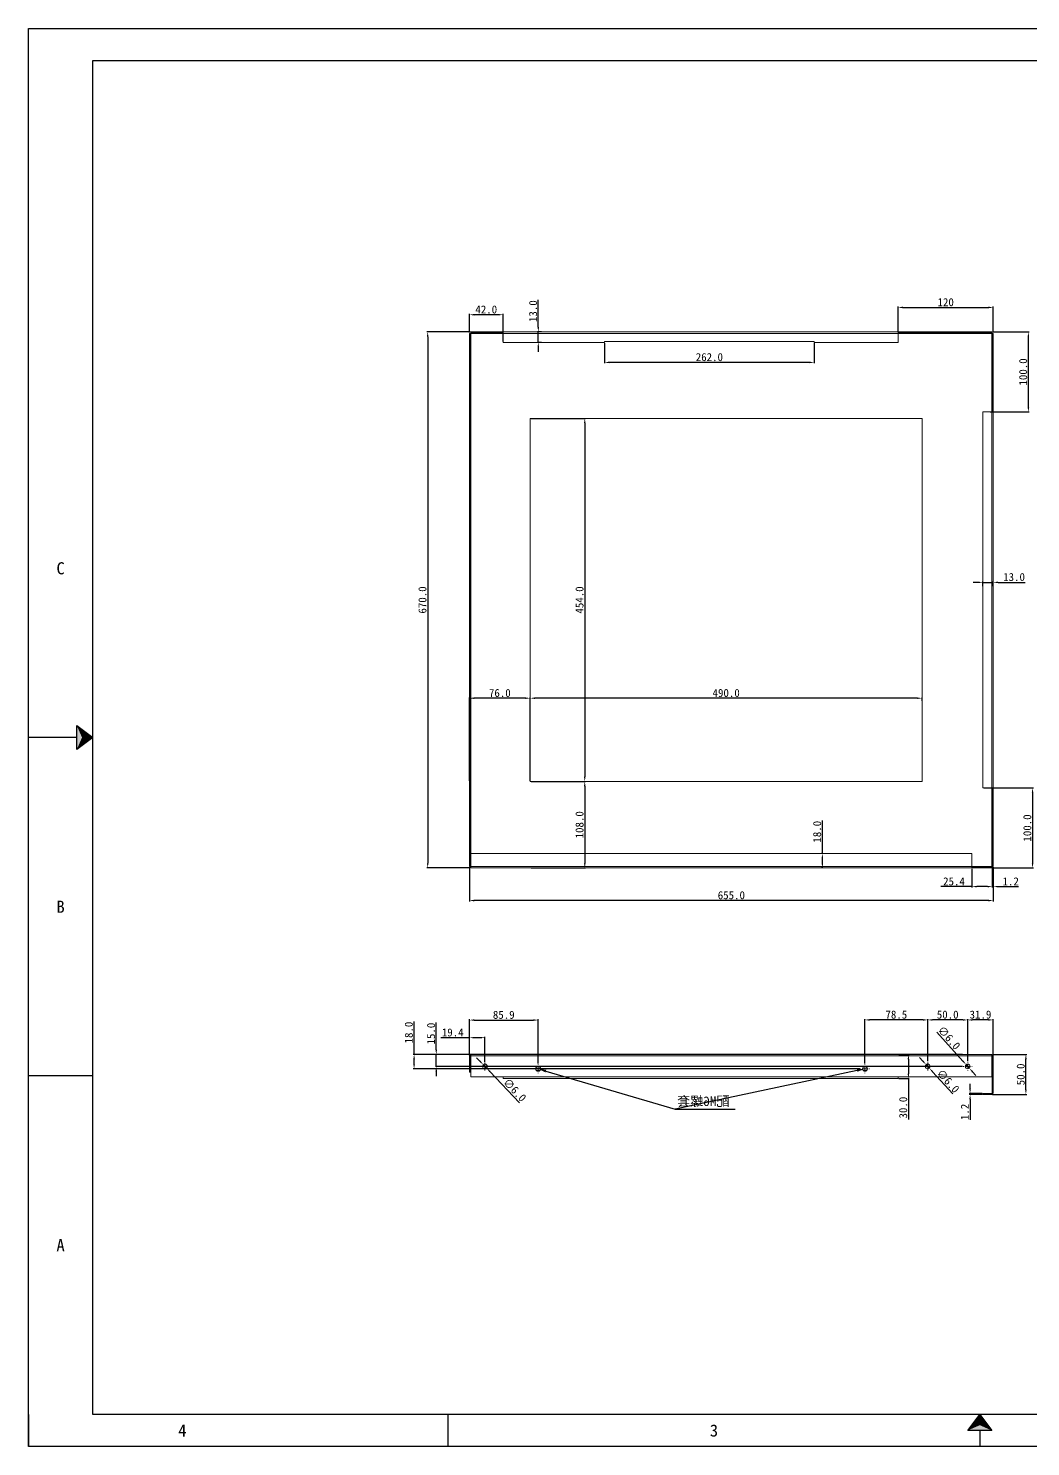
# Model space of a CAD drawing. Header units: millimetres. Extents: x 12436 to 30221, y 8547 to 23793.
# Drawn here: x 18555 to 19808, y 17318 to 19090 of the extents above; entities that cross this region are included whole.
import ezdxf
from ezdxf import colors
from ezdxf.entities.mleader import LeaderData, LeaderLine
from ezdxf.enums import TextEntityAlignment as Align
from ezdxf.math import Vec2, Vec3

# ---------------------------------------------------------------- set-up
doc = ezdxf.new("R2010")
doc.units = ezdxf.units.MM
doc.header["$PDSIZE"] = -1
doc.linetypes.add('DOT', pattern=[0.25, 0, -0.25])
doc.layers.add('print', color=30, linetype='Continuous')
doc.styles.add('Dartop', font='SIMFANG.TTF')
doc.dimstyles.new('副本 ISO-25', dxfattribs={"dimtxt": 10, "dimasz": 6, "dimexe": 1, "dimexo": 1, "dimgap": 1.524, "dimtad": 1, "dimdec": 1, "dimzin": 0, "dimdsep": 46, "dimtxsty": 'Standard', "dimcen": 2.5, "dimclrd": 4, "dimclre": 4, "dimclrt": 4, "dimadec": 0, "dimazin": 0, "dimtfac": 1, "dimtdec": 1, "dimtmove": 0, "dimatfit": 3, "dimfxl": 1, "dimtzin": 0, "dimarcsym": 0})

# ---------------------------------------------------------------- blocks, each defined once
blk = doc.blocks.new('*U14')
at = {"color": 254, "linetype": 'Continuous', "extrusion": (0, 0, -1)}
for points in [[(-17, 0.333), (-16.812, 0.25), (-17, 0.5)], [(-17, 0.333), (-17, 0.5), (-17.188, 0.25)], [(-17, 0.333), (-17.188, 0.25), (-16.812, 0.25)]]:
    blk.add_solid(points, dxfattribs=at)
blk = doc.blocks.new('*U13')
at = {"color": 254, "linetype": 'Continuous', "extrusion": (0, 0, -1)}
for points in [[(-0.833, 11), (-0.75, 10.812), (-0.75, 11.188)], [(-0.833, 11), (-0.75, 11.188), (-1, 11)], [(-0.833, 11), (-1, 11), (-0.75, 10.812)]]:
    blk.add_solid(points, dxfattribs=at)
blk = doc.blocks.new('SW_CENTERMARKSYMBOL_0')
at = {"color": 0, "linetype": 'Continuous', "lineweight": 0}
for p, q in [((-5, 0), (-5.5, 0)), ((0, 0), (-2.5, 0)), ((0, 5), (0, 5.5)), ((0, 0), (0, 2.5)), ((0, 0), (0, -2.5)), ((0, 0), (2.5, 0)), ((5, 0), (5.5, 0)), ((0, -5), (0, -5.5))]:
    blk.add_line(p, q, dxfattribs=at)
blk = doc.blocks.new('SW_CENTERMARKSYMBOL_1')
at = {"color": 0, "linetype": 'Continuous', "lineweight": 0}
for p, q in [((-2.5, 0), (-4.9, 0)), ((0, 0), (-2.5, 0)), ((0, 2.5), (0, 4.9)), ((0, 0), (0, 2.5)), ((0, 0), (0, -2.5)), ((0, 0), (2.5, 0)), ((2.5, 0), (4.9, 0)), ((0, -2.5), (0, -4.9))]:
    blk.add_line(p, q, dxfattribs=at)
blk = doc.blocks.new('SW_CENTERMARKSYMBOL_2')
at = {"color": 0, "linetype": 'Continuous', "lineweight": 0}
for p, q in [((-2.5, 0), (-4.9, 0)), ((0, 0), (-2.5, 0)), ((0, 2.5), (0, 4.9)), ((0, 0), (0, 2.5)), ((0, 0), (0, -2.5)), ((0, 0), (2.5, 0)), ((2.5, 0), (4.9, 0)), ((0, -2.5), (0, -4.9))]:
    blk.add_line(p, q, dxfattribs=at)
blk = doc.blocks.new('SW_CENTERMARKSYMBOL_3')
at = {"color": 0, "linetype": 'Continuous', "lineweight": 0}
for p, q in [((-5, 0), (-5.5, 0)), ((0, 0), (-2.5, 0)), ((0, 5), (0, 5.5)), ((0, 0), (0, 2.5)), ((0, 0), (0, -2.5)), ((0, 0), (2.5, 0)), ((5, 0), (5.5, 0)), ((0, -5), (0, -5.5))]:
    blk.add_line(p, q, dxfattribs=at)
blk = doc.blocks.new('SW_CENTERMARKSYMBOL_4')
at = {"color": 0, "linetype": 'Continuous', "lineweight": 0}
for p, q in [((-5, 0), (-5.5, 0)), ((0, 0), (-2.5, 0)), ((0, 5), (0, 5.5)), ((0, 0), (0, 2.5)), ((0, 0), (0, -2.5)), ((0, 0), (2.5, 0)), ((5, 0), (5.5, 0)), ((0, -5), (0, -5.5))]:
    blk.add_line(p, q, dxfattribs=at)
blk = doc.blocks.new('*D314')
at = {"color": 4, "lineweight": -2}
for p, q in [((19107, 18710.8), (19052.9, 18710.8)), ((19053.9, 18704.8), (19053.9, 18046.8)), ((19107, 18040.8), (19052.9, 18040.8))]:
    blk.add_line(p, q, dxfattribs=at)
at = {"color": 4}
for points in [[(19052.9, 18704.8), (19054.9, 18704.8), (19053.9, 18710.8)], [(19052.9, 18046.8), (19054.9, 18046.8), (19053.9, 18040.8)]]:
    blk.add_solid(points, dxfattribs=at)
at = {"layer": 'Defpoints', "color": 0}
for p in [(19108, 18710.8), (19053.9, 18040.8), (19108, 18040.8)]:
    blk.add_point(p, dxfattribs=at)
at = {"color": 4, "insert": (19047.4, 18375.8), "char_height": 10, "attachment_point": 5, "rotation": 90}
blk.add_mtext('670.0', dxfattribs=at)
blk = doc.blocks.new('*D315')
at = {"color": 4, "lineweight": -2}
for p, q in [((19106.1, 18041.7), (19106.1, 17999.1)), ((19761.1, 18041.7), (19761.1, 17999.1)), ((19755.1, 18000.1), (19112.1, 18000.1))]:
    blk.add_line(p, q, dxfattribs=at)
at = {"color": 4}
for points in [[(19112.1, 18001.1), (19112.1, 17999.1), (19106.1, 18000.1)], [(19755.1, 18001.1), (19755.1, 17999.1), (19761.1, 18000.1)]]:
    blk.add_solid(points, dxfattribs=at)
at = {"layer": 'Defpoints', "color": 0}
for p in [(19106.1, 18042.7), (19761.1, 18042.7), (19106.1, 18000.1)]:
    blk.add_point(p, dxfattribs=at)
at = {"color": 4, "insert": (19433.6, 18006.7), "char_height": 10, "attachment_point": 5}
blk.add_mtext('655.0', dxfattribs=at)
blk = doc.blocks.new('*D316')
at = {"color": 4, "lineweight": -2}
for p, q in [((19760.1, 18710.8), (19806, 18710.8)), ((19805, 18616.8), (19805, 18704.8)), ((19757.1, 18610.8), (19806, 18610.8))]:
    blk.add_line(p, q, dxfattribs=at)
at = {"color": 4}
for points in [[(19804, 18704.8), (19806, 18704.8), (19805, 18710.8)], [(19804, 18616.8), (19806, 18616.8), (19805, 18610.8)]]:
    blk.add_solid(points, dxfattribs=at)
at = {"layer": 'Defpoints', "color": 0}
for p in [(19759.1, 18710.8), (19805, 18710.8), (19756.1, 18610.8)]:
    blk.add_point(p, dxfattribs=at)
at = {"color": 4, "insert": (19798.5, 18660.8), "char_height": 10, "attachment_point": 5, "rotation": 90}
blk.add_mtext('100.0', dxfattribs=at)
blk = doc.blocks.new('*D317')
at = {"color": 4, "lineweight": -2}
for p, q in [((19749.1, 18140.8), (19811.2, 18140.8)), ((19810.2, 18134.8), (19810.2, 18046.8)), ((19760.1, 18040.8), (19811.2, 18040.8))]:
    blk.add_line(p, q, dxfattribs=at)
at = {"color": 4}
for points in [[(19809.2, 18134.8), (19811.2, 18134.8), (19810.2, 18140.8)], [(19809.2, 18046.8), (19811.2, 18046.8), (19810.2, 18040.8)]]:
    blk.add_solid(points, dxfattribs=at)
at = {"layer": 'Defpoints', "color": 0}
for p in [(19748.1, 18140.8), (19759.1, 18040.8), (19810.2, 18040.8)]:
    blk.add_point(p, dxfattribs=at)
at = {"color": 4, "insert": (19803.7, 18090.8), "char_height": 10, "attachment_point": 5, "rotation": 90}
blk.add_mtext('100.0', dxfattribs=at)
blk = doc.blocks.new('*D318')
at = {"color": 4, "lineweight": -2}
for p, q in [((19742.1, 18397.8), (19736.1, 18397.8)), ((19748.1, 18393.1), (19748.1, 18398.8)), ((19748.1, 18397.8), (19761.1, 18397.8)), ((19761.1, 18393.1), (19761.1, 18398.8)), ((19767.1, 18397.8), (19801.1, 18397.8))]:
    blk.add_line(p, q, dxfattribs=at)
at = {"color": 4}
for points in [[(19742.1, 18398.8), (19742.1, 18396.8), (19748.1, 18397.8)], [(19767.1, 18398.8), (19767.1, 18396.8), (19761.1, 18397.8)]]:
    blk.add_solid(points, dxfattribs=at)
at = {"layer": 'Defpoints', "color": 0}
for p in [(19748.1, 18392.1), (19761.1, 18397.8), (19761.1, 18392.1)]:
    blk.add_point(p, dxfattribs=at)
at = {"color": 4, "insert": (19787.1, 18404.4), "char_height": 10, "attachment_point": 5}
blk.add_mtext('13.0', dxfattribs=at)
blk = doc.blocks.new('*D319')
at = {"color": 4, "lineweight": -2}
for p, q in [((19275.1, 18696.8), (19275.1, 18671.7)), ((19537.1, 18696.8), (19537.1, 18671.7)), ((19531.1, 18672.7), (19281.1, 18672.7))]:
    blk.add_line(p, q, dxfattribs=at)
at = {"color": 4}
for points in [[(19281.1, 18673.7), (19281.1, 18671.7), (19275.1, 18672.7)], [(19531.1, 18673.7), (19531.1, 18671.7), (19537.1, 18672.7)]]:
    blk.add_solid(points, dxfattribs=at)
at = {"layer": 'Defpoints', "color": 0}
for p in [(19275.1, 18697.8), (19537.1, 18697.8), (19275.1, 18672.7)]:
    blk.add_point(p, dxfattribs=at)
at = {"color": 4, "insert": (19406.1, 18679.3), "char_height": 10, "attachment_point": 5}
blk.add_mtext('262.0', dxfattribs=at)
blk = doc.blocks.new('*D320')
at = {"color": 4, "lineweight": -2}
for p, q in [((19642.1, 18711.8), (19642.1, 18742.4)), ((19648.1, 18741.4), (19755.1, 18741.4)), ((19761.1, 18709.9), (19761.1, 18742.4))]:
    blk.add_line(p, q, dxfattribs=at)
at = {"color": 4}
for points in [[(19648.1, 18742.4), (19648.1, 18740.4), (19642.1, 18741.4)], [(19755.1, 18742.4), (19755.1, 18740.4), (19761.1, 18741.4)]]:
    blk.add_solid(points, dxfattribs=at)
at = {"layer": 'Defpoints', "color": 0}
for p in [(19761.1, 18741.4), (19642.1, 18710.8), (19761.1, 18708.9)]:
    blk.add_point(p, dxfattribs=at)
at = {"color": 4, "insert": (19701.6, 18747.9), "char_height": 10, "attachment_point": 5}
blk.add_mtext('120', dxfattribs=at)
blk = doc.blocks.new('*D321')
at = {"color": 4, "lineweight": -2}
for p, q in [((19106.1, 18709.9), (19106.1, 18733.3)), ((19142.1, 18732.3), (19112.1, 18732.3)), ((19148.1, 18698.8), (19148.1, 18733.3))]:
    blk.add_line(p, q, dxfattribs=at)
at = {"color": 4}
for points in [[(19112.1, 18733.3), (19112.1, 18731.3), (19106.1, 18732.3)], [(19142.1, 18733.3), (19142.1, 18731.3), (19148.1, 18732.3)]]:
    blk.add_solid(points, dxfattribs=at)
at = {"layer": 'Defpoints', "color": 0}
for p in [(19106.1, 18732.3), (19106.1, 18708.9), (19148.1, 18697.8)]:
    blk.add_point(p, dxfattribs=at)
at = {"color": 4, "insert": (19127.1, 18738.8), "char_height": 10, "attachment_point": 5}
blk.add_mtext('42.0', dxfattribs=at)
blk = doc.blocks.new('*D322')
at = {"color": 4, "lineweight": -2}
for p, q in [((19183.1, 18602.8), (19251.3, 18602.8)), ((19250.3, 18596.8), (19250.3, 18154.8)), ((19183.1, 18148.8), (19251.3, 18148.8))]:
    blk.add_line(p, q, dxfattribs=at)
at = {"color": 4}
for points in [[(19249.3, 18596.8), (19251.3, 18596.8), (19250.3, 18602.8)], [(19249.3, 18154.8), (19251.3, 18154.8), (19250.3, 18148.8)]]:
    blk.add_solid(points, dxfattribs=at)
at = {"layer": 'Defpoints', "color": 0}
for p in [(19182.1, 18602.8), (19182.1, 18148.8), (19250.3, 18148.8)]:
    blk.add_point(p, dxfattribs=at)
at = {"color": 4, "insert": (19243.8, 18375.8), "char_height": 10, "attachment_point": 5, "rotation": 90}
blk.add_mtext('454.0', dxfattribs=at)
blk = doc.blocks.new('*D323')
at = {"color": 4, "lineweight": -2}
for p, q in [((19182.1, 18249.9), (19182.1, 18254)), ((19666.1, 18253), (19188.1, 18253)), ((19672.1, 18249.9), (19672.1, 18254))]:
    blk.add_line(p, q, dxfattribs=at)
at = {"color": 4}
for points in [[(19188.1, 18254), (19188.1, 18252), (19182.1, 18253)], [(19666.1, 18254), (19666.1, 18252), (19672.1, 18253)]]:
    blk.add_solid(points, dxfattribs=at)
at = {"layer": 'Defpoints', "color": 0}
for p in [(19182.1, 18253), (19182.1, 18248.9), (19672.1, 18248.9)]:
    blk.add_point(p, dxfattribs=at)
at = {"color": 4, "insert": (19427.1, 18259.5), "char_height": 10, "attachment_point": 5}
blk.add_mtext('490.0', dxfattribs=at)
blk = doc.blocks.new('*D324')
at = {"color": 4, "lineweight": -2}
for p, q in [((19106.1, 18149.8), (19106.1, 18254)), ((19176.1, 18253), (19112.1, 18253)), ((19182.1, 18149.8), (19182.1, 18254))]:
    blk.add_line(p, q, dxfattribs=at)
at = {"color": 4}
for points in [[(19112.1, 18254), (19112.1, 18252), (19106.1, 18253)], [(19176.1, 18254), (19176.1, 18252), (19182.1, 18253)]]:
    blk.add_solid(points, dxfattribs=at)
at = {"layer": 'Defpoints', "color": 0}
for p in [(19106.1, 18253), (19106.1, 18148.8), (19182.1, 18148.8)]:
    blk.add_point(p, dxfattribs=at)
at = {"color": 4, "insert": (19144.1, 18259.5), "char_height": 10, "attachment_point": 5}
blk.add_mtext('76.0', dxfattribs=at)
blk = doc.blocks.new('*D325')
at = {"color": 4, "lineweight": -2}
for p, q in [((19183.1, 18148.8), (19251.3, 18148.8)), ((19250.3, 18142.8), (19250.3, 18046.8)), ((19183.1, 18040.8), (19251.3, 18040.8))]:
    blk.add_line(p, q, dxfattribs=at)
at = {"color": 4}
for points in [[(19249.3, 18142.8), (19251.3, 18142.8), (19250.3, 18148.8)], [(19249.3, 18046.8), (19251.3, 18046.8), (19250.3, 18040.8)]]:
    blk.add_solid(points, dxfattribs=at)
at = {"layer": 'Defpoints', "color": 0}
for p in [(19182.1, 18148.8), (19182.1, 18040.8), (19250.3, 18040.8)]:
    blk.add_point(p, dxfattribs=at)
at = {"color": 4, "insert": (19243.8, 18094.8), "char_height": 10, "attachment_point": 5, "rotation": 90}
blk.add_mtext('108.0', dxfattribs=at)
blk = doc.blocks.new('*D326')
at = {"color": 4, "lineweight": -2}
for p, q in [((19760.1, 17807.8), (19802.9, 17807.8)), ((19801.9, 17763.8), (19801.9, 17801.8)), ((19760.1, 17757.8), (19802.9, 17757.8))]:
    blk.add_line(p, q, dxfattribs=at)
at = {"color": 4}
for points in [[(19800.9, 17801.8), (19802.9, 17801.8), (19801.9, 17807.8)], [(19800.9, 17763.8), (19802.9, 17763.8), (19801.9, 17757.8)]]:
    blk.add_solid(points, dxfattribs=at)
at = {"layer": 'Defpoints', "color": 0}
for p in [(19759.1, 17807.8), (19801.9, 17807.8), (19759.1, 17757.8)]:
    blk.add_point(p, dxfattribs=at)
at = {"color": 4, "insert": (19795.4, 17782.8), "char_height": 10, "attachment_point": 5, "rotation": 90}
blk.add_mtext('50.0', dxfattribs=at)
blk = doc.blocks.new('*D327')
at = {"color": 4, "lineweight": -2}
for p, q in [((19643.1, 17807.8), (19656, 17807.8)), ((19655, 17801.8), (19655, 17783.8)), ((19643.1, 17777.8), (19656, 17777.8)), ((19655, 17777.8), (19655, 17726.5))]:
    blk.add_line(p, q, dxfattribs=at)
at = {"color": 4}
for points in [[(19654, 17801.8), (19656, 17801.8), (19655, 17807.8)], [(19654, 17783.8), (19656, 17783.8), (19655, 17777.8)]]:
    blk.add_solid(points, dxfattribs=at)
at = {"layer": 'Defpoints', "color": 0}
for p in [(19642.1, 17807.8), (19655, 17807.8), (19642.1, 17777.8)]:
    blk.add_point(p, dxfattribs=at)
at = {"color": 4, "insert": (19648.5, 17741.3), "char_height": 10, "attachment_point": 5, "rotation": 90}
blk.add_mtext('30.0', dxfattribs=at)
blk = doc.blocks.new('*D328')
at = {"color": 4, "lineweight": -2}
for p, q in [((19064.6, 17813.8), (19064.6, 17847.8)), ((19722.6, 17807.8), (19063.6, 17807.8)), ((19064.6, 17792.8), (19064.6, 17807.8)), ((19722.6, 17792.8), (19063.6, 17792.8)), ((19064.6, 17786.8), (19064.6, 17780.8))]:
    blk.add_line(p, q, dxfattribs=at)
at = {"color": 4}
for points in [[(19063.6, 17813.8), (19065.6, 17813.8), (19064.6, 17807.8)], [(19063.6, 17786.8), (19065.6, 17786.8), (19064.6, 17792.8)]]:
    blk.add_solid(points, dxfattribs=at)
at = {"layer": 'Defpoints', "color": 0}
for p in [(19064.6, 17807.8), (19723.6, 17807.8), (19723.6, 17792.8)]:
    blk.add_point(p, dxfattribs=at)
at = {"color": 4, "insert": (19058.1, 17833.8), "char_height": 10, "attachment_point": 5, "rotation": 90}
blk.add_mtext('15.0', dxfattribs=at)
blk = doc.blocks.new('*D329')
at = {"color": 4, "lineweight": -2}
for p, q in [((19036.9, 17807.8), (19036.9, 17849.1)), ((19594.1, 17807.8), (19035.9, 17807.8)), ((19036.9, 17795.8), (19036.9, 17801.8)), ((19594.1, 17789.8), (19035.9, 17789.8))]:
    blk.add_line(p, q, dxfattribs=at)
at = {"color": 4}
for points in [[(19035.9, 17801.8), (19037.9, 17801.8), (19036.9, 17807.8)], [(19035.9, 17795.8), (19037.9, 17795.8), (19036.9, 17789.8)]]:
    blk.add_solid(points, dxfattribs=at)
at = {"layer": 'Defpoints', "color": 0}
for p in [(19036.9, 17807.8), (19595.1, 17807.8), (19595.1, 17789.8)]:
    blk.add_point(p, dxfattribs=at)
at = {"color": 4, "insert": (19030.3, 17835.1), "char_height": 10, "attachment_point": 5, "rotation": 90}
blk.add_mtext('18.0', dxfattribs=at)
blk = doc.blocks.new('*D330')
at = {"color": 4, "lineweight": -2}
for p, q in [((19690.5, 17835.8), (19723.1, 17799.5)), ((19731.1, 17790.5), (19727.1, 17795)), ((19735.2, 17786.1), (19739.2, 17781.6))]:
    blk.add_line(p, q, dxfattribs=at)
at = {"color": 4}
for points in [[(19723.9, 17800.1), (19722.4, 17798.8), (19727.1, 17795)], [(19735.9, 17786.8), (19734.4, 17785.4), (19731.1, 17790.5)]]:
    blk.add_solid(points, dxfattribs=at)
at = {"layer": 'Defpoints', "color": 0}
for p in [(19727.1, 17795), (19731.1, 17790.5)]:
    blk.add_point(p, dxfattribs=at)
at = {"color": 4, "insert": (19705.8, 17828.5), "char_height": 10, "attachment_point": 5, "rotation": 311.9604}
blk.add_mtext('∅6.0', dxfattribs=at)
blk = doc.blocks.new('*D331')
at = {"color": 4, "lineweight": -2}
for p, q in [((19673.1, 17799.4), (19669, 17803.9)), ((19677.1, 17795), (19681.2, 17790.6)), ((19710.4, 17758.5), (19685.2, 17786.1))]:
    blk.add_line(p, q, dxfattribs=at)
at = {"color": 4}
for points in [[(19673.8, 17800.1), (19672.3, 17798.8), (19677.1, 17795)], [(19685.9, 17786.8), (19684.5, 17785.5), (19681.2, 17790.6)]]:
    blk.add_solid(points, dxfattribs=at)
at = {"layer": 'Defpoints', "color": 0}
for p in [(19677.1, 17795), (19681.2, 17790.6)]:
    blk.add_point(p, dxfattribs=at)
at = {"color": 4, "insert": (19704.6, 17774.5), "char_height": 10, "attachment_point": 5, "rotation": 312.3811}
blk.add_mtext('∅6.0', dxfattribs=at)
blk = doc.blocks.new('*D332')
at = {"color": 4, "lineweight": -2}
for p, q in [((19119.3, 17799.3), (19115.1, 17803.6)), ((19123.4, 17794.9), (19127.6, 17790.6)), ((19168.9, 17747.4), (19131.7, 17786.3))]:
    blk.add_line(p, q, dxfattribs=at)
at = {"color": 4}
for points in [[(19120, 17800), (19118.6, 17798.6), (19123.4, 17794.9)], [(19132.5, 17787), (19131, 17785.6), (19127.6, 17790.6)]]:
    blk.add_solid(points, dxfattribs=at)
at = {"layer": 'Defpoints', "color": 0}
for p in [(19123.4, 17794.9), (19127.6, 17790.6)]:
    blk.add_point(p, dxfattribs=at)
at = {"color": 4, "insert": (19162.8, 17763.3), "char_height": 10, "attachment_point": 5, "rotation": 313.7345}
blk.add_mtext('∅6.0', dxfattribs=at)
blk = doc.blocks.new('*D333')
at = {"color": 4, "lineweight": -2}
for p, q in [((19729.1, 17799.3), (19729.1, 17851.9)), ((19755.1, 17850.9), (19735.1, 17850.9)), ((19761.1, 17806.8), (19761.1, 17851.9))]:
    blk.add_line(p, q, dxfattribs=at)
at = {"color": 4}
for points in [[(19735.1, 17851.9), (19735.1, 17849.9), (19729.1, 17850.9)], [(19755.1, 17851.9), (19755.1, 17849.9), (19761.1, 17850.9)]]:
    blk.add_solid(points, dxfattribs=at)
at = {"layer": 'Defpoints', "color": 0}
for p in [(19729.1, 17850.9), (19729.1, 17798.3), (19761.1, 17805.8)]:
    blk.add_point(p, dxfattribs=at)
at = {"color": 4, "insert": (19745.1, 17857.5), "char_height": 10, "attachment_point": 5}
blk.add_mtext('31.9', dxfattribs=at)
blk = doc.blocks.new('*D334')
at = {"color": 4, "lineweight": -2}
for p, q in [((19679.1, 17799.3), (19679.1, 17851.9)), ((19723.1, 17850.9), (19685.1, 17850.9)), ((19729.1, 17799.3), (19729.1, 17851.9))]:
    blk.add_line(p, q, dxfattribs=at)
at = {"color": 4}
for points in [[(19685.1, 17851.9), (19685.1, 17849.9), (19679.1, 17850.9)], [(19723.1, 17851.9), (19723.1, 17849.9), (19729.1, 17850.9)]]:
    blk.add_solid(points, dxfattribs=at)
at = {"layer": 'Defpoints', "color": 0}
for p in [(19679.1, 17850.9), (19679.1, 17798.3), (19729.1, 17798.3)]:
    blk.add_point(p, dxfattribs=at)
at = {"color": 4, "insert": (19704.1, 17857.5), "char_height": 10, "attachment_point": 5}
blk.add_mtext('50.0', dxfattribs=at)
blk = doc.blocks.new('*D335')
at = {"color": 4, "lineweight": -2}
for p, q in [((19600.6, 17796.3), (19600.6, 17851.9)), ((19673.1, 17850.9), (19606.6, 17850.9)), ((19679.1, 17799.3), (19679.1, 17851.9))]:
    blk.add_line(p, q, dxfattribs=at)
at = {"color": 4}
for points in [[(19606.6, 17851.9), (19606.6, 17849.9), (19600.6, 17850.9)], [(19673.1, 17851.9), (19673.1, 17849.9), (19679.1, 17850.9)]]:
    blk.add_solid(points, dxfattribs=at)
at = {"layer": 'Defpoints', "color": 0}
for p in [(19600.6, 17850.9), (19679.1, 17798.3), (19600.6, 17795.3)]:
    blk.add_point(p, dxfattribs=at)
at = {"color": 4, "insert": (19639.9, 17857.5), "char_height": 10, "attachment_point": 5}
blk.add_mtext('78.5', dxfattribs=at)
blk = doc.blocks.new('*D336')
at = {"color": 4, "lineweight": -2}
for p, q in [((19106.1, 17806.8), (19106.1, 17851.7)), ((19192, 17796.3), (19192, 17851.7)), ((19112.1, 17850.7), (19186, 17850.7))]:
    blk.add_line(p, q, dxfattribs=at)
at = {"color": 4}
for points in [[(19112.1, 17851.7), (19112.1, 17849.7), (19106.1, 17850.7)], [(19186, 17851.7), (19186, 17849.7), (19192, 17850.7)]]:
    blk.add_solid(points, dxfattribs=at)
at = {"layer": 'Defpoints', "color": 0}
for p in [(19192, 17850.7), (19106.1, 17805.8), (19192, 17795.3)]:
    blk.add_point(p, dxfattribs=at)
at = {"color": 4, "insert": (19149, 17857.2), "char_height": 10, "attachment_point": 5}
blk.add_mtext('85.9', dxfattribs=at)
blk = doc.blocks.new('*D337')
at = {"color": 4, "lineweight": -2}
for p, q in [((19106.1, 17828.7), (19070.4, 17828.7)), ((19106.1, 17806.8), (19106.1, 17829.7)), ((19119.5, 17828.7), (19112.1, 17828.7)), ((19125.5, 17798.7), (19125.5, 17829.7))]:
    blk.add_line(p, q, dxfattribs=at)
at = {"color": 4}
for points in [[(19112.1, 17829.7), (19112.1, 17827.7), (19106.1, 17828.7)], [(19119.5, 17829.7), (19119.5, 17827.7), (19125.5, 17828.7)]]:
    blk.add_solid(points, dxfattribs=at)
at = {"layer": 'Defpoints', "color": 0}
for p in [(19106.1, 17828.7), (19106.1, 17805.8), (19125.5, 17797.7)]:
    blk.add_point(p, dxfattribs=at)
at = {"color": 4, "insert": (19085.2, 17835.2), "char_height": 10, "attachment_point": 5}
blk.add_mtext('19.4', dxfattribs=at)
blk = doc.blocks.new('*D338')
at = {"color": 4, "lineweight": -2}
for p, q in [((19192.2, 18716.8), (19192.2, 18750.8)), ((19196, 18710.8), (19191.2, 18710.8)), ((19192.2, 18697.8), (19192.2, 18710.8)), ((19196, 18697.8), (19191.2, 18697.8)), ((19192.2, 18691.8), (19192.2, 18685.8))]:
    blk.add_line(p, q, dxfattribs=at)
at = {"color": 4}
for points in [[(19191.2, 18716.8), (19193.2, 18716.8), (19192.2, 18710.8)], [(19191.2, 18691.8), (19193.2, 18691.8), (19192.2, 18697.8)]]:
    blk.add_solid(points, dxfattribs=at)
at = {"layer": 'Defpoints', "color": 0}
for p in [(19192.2, 18710.8), (19197, 18710.8), (19197, 18697.8)]:
    blk.add_point(p, dxfattribs=at)
at = {"color": 4, "insert": (19185.7, 18736.8), "char_height": 10, "attachment_point": 5, "rotation": 90}
blk.add_mtext('13.0', dxfattribs=at)
blk = doc.blocks.new('*D339')
at = {"color": 4, "lineweight": -2}
for p, q in [((19547.4, 18058.8), (19547.4, 18100.1)), ((19547.9, 18058.8), (19546.4, 18058.8)), ((19547.4, 18046.8), (19547.4, 18052.8)), ((19547.9, 18040.8), (19546.4, 18040.8))]:
    blk.add_line(p, q, dxfattribs=at)
at = {"color": 4}
for points in [[(19546.4, 18052.8), (19548.4, 18052.8), (19547.4, 18058.8)], [(19546.4, 18046.8), (19548.4, 18046.8), (19547.4, 18040.8)]]:
    blk.add_solid(points, dxfattribs=at)
at = {"layer": 'Defpoints', "color": 0}
for p in [(19548.9, 18058.8), (19547.4, 18040.8), (19548.9, 18040.8)]:
    blk.add_point(p, dxfattribs=at)
at = {"color": 4, "insert": (19540.9, 18086.1), "char_height": 10, "attachment_point": 5, "rotation": 90}
blk.add_mtext('18.0', dxfattribs=at)
blk = doc.blocks.new('*D340')
at = {"color": 4, "lineweight": -2}
for p, q in [((19759.9, 18041.7), (19759.9, 18016.5)), ((19761.1, 18041.7), (19761.1, 18016.5)), ((19753.9, 18017.5), (19747.9, 18017.5)), ((19759.9, 18017.5), (19761.1, 18017.5)), ((19767.1, 18017.5), (19792.8, 18017.5))]:
    blk.add_line(p, q, dxfattribs=at)
at = {"color": 4}
for points in [[(19753.9, 18018.5), (19753.9, 18016.5), (19759.9, 18017.5)], [(19767.1, 18018.5), (19767.1, 18016.5), (19761.1, 18017.5)]]:
    blk.add_solid(points, dxfattribs=at)
at = {"layer": 'Defpoints', "color": 0}
for p in [(19759.9, 18042.7), (19761.1, 18042.7), (19761.1, 18017.5)]:
    blk.add_point(p, dxfattribs=at)
at = {"color": 4, "insert": (19782.9, 18024), "char_height": 10, "attachment_point": 5}
blk.add_mtext('1.2', dxfattribs=at)
blk = doc.blocks.new('*D341')
at = {"color": 4, "lineweight": -2}
for p, q in [((19734.5, 18039.8), (19734.5, 18016.5)), ((19759.9, 18041.7), (19759.9, 18016.5)), ((19734.5, 18017.5), (19695.4, 18017.5)), ((19753.9, 18017.5), (19740.5, 18017.5))]:
    blk.add_line(p, q, dxfattribs=at)
at = {"color": 4}
for points in [[(19740.5, 18018.5), (19740.5, 18016.5), (19734.5, 18017.5)], [(19753.9, 18018.5), (19753.9, 18016.5), (19759.9, 18017.5)]]:
    blk.add_solid(points, dxfattribs=at)
at = {"layer": 'Defpoints', "color": 0}
for p in [(19734.5, 18040.8), (19759.9, 18042.7), (19734.5, 18017.5)]:
    blk.add_point(p, dxfattribs=at)
at = {"color": 4, "insert": (19712, 18024), "char_height": 10, "attachment_point": 5}
blk.add_mtext('25.4', dxfattribs=at)
blk = doc.blocks.new('*D342')
at = {"color": 4, "lineweight": -2}
for p, q in [((19732.1, 17765), (19732.1, 17771)), ((19747.1, 17759), (19731.1, 17759)), ((19747.1, 17757.8), (19731.1, 17757.8)), ((19732.1, 17759), (19732.1, 17757.8)), ((19732.1, 17751.8), (19732.1, 17726.1))]:
    blk.add_line(p, q, dxfattribs=at)
at = {"color": 4}
for points in [[(19731.1, 17765), (19733.1, 17765), (19732.1, 17759)], [(19731.1, 17751.8), (19733.1, 17751.8), (19732.1, 17757.8)]]:
    blk.add_solid(points, dxfattribs=at)
at = {"layer": 'Defpoints', "color": 0}
for p in [(19732.1, 17757.8), (19748.1, 17759), (19748.1, 17757.8)]:
    blk.add_point(p, dxfattribs=at)
at = {"color": 4, "insert": (19725.6, 17735.9), "char_height": 10, "attachment_point": 5, "rotation": 90}
blk.add_mtext('1.2', dxfattribs=at)

msp = doc.modelspace()

# ---------------------------------------------------------------- linework, layer by layer
at = {"color": 0, "linetype": 'DOT'}
for p, q in [((18554.56, 17357.843), (18554.56, 19049.942)), ((21073.733, 17317.555), (18554.56, 17317.555))]:
    msp.add_line(p, q, dxfattribs=at)
at = {"color": 0}
for p, q in [((18635.136, 17357.843), (18635.136, 19049.942)), ((18614.992, 18203.892), (18554.56, 18203.892)), ((18635.136, 17780.868), (18554.56, 17780.868)), ((18554.56, 17357.843), (18554.56, 17317.555)), ((21033.445, 17357.843), (18635.136, 17357.843)), ((19079.474, 17317.555), (19079.474, 17357.843)), ((19744.227, 17337.699), (19744.227, 17317.555)), ((18554.56, 17317.555), (18554.56, 17317.555))]:
    msp.add_line(p, q, dxfattribs=at)
msp.add_line((18635.136, 19049.942), (21033.445, 19049.942))
at = {"color": 7, "linetype": 'Continuous', "lineweight": 15}
for p, q in [((19106.078, 18708.861), (19107.278, 18708.861)), ((19106.078, 18708.861), (19106.078, 18116.195)), ((19107.278, 18708.861), (19107.278, 18116.195)), ((19107.278, 18708.861), (19108.015, 18708.861)), ((19148.078, 18710.798), (19108.015, 18710.798)), ((19108.015, 18710.798), (19108.015, 18709.598)), ((19148.078, 18709.598), (19108.015, 18709.598)), ((19108.015, 18708.861), (19108.015, 18709.598)), ((19108.015, 18708.861), (19108.015, 18058.797)), ((19108.015, 18708.861), (19148.078, 18708.861)), ((19148.078, 18710.798), (19148.078, 18708.861)), ((19642.078, 18710.798), (19148.078, 18710.798)), ((19642.078, 18708.861), (19148.078, 18708.861)), ((19148.078, 18697.798), (19148.078, 18708.861)), ((19642.078, 18708.861), (19642.078, 18710.798)), ((19759.141, 18710.798), (19642.078, 18710.798)), ((19759.141, 18709.598), (19642.078, 18709.598)), ((19642.078, 18708.861), (19642.078, 18697.798)), ((19642.078, 18708.861), (19759.141, 18708.861)), ((19759.141, 18710.798), (19759.141, 18709.598)), ((19759.141, 18709.598), (19759.141, 18708.861)), ((19759.141, 18610.798), (19759.141, 18708.861)), ((19759.141, 18708.861), (19759.878, 18708.861)), ((19761.078, 18708.861), (19759.878, 18708.861)), ((19759.878, 18708.861), (19759.878, 18698.861)), ((19761.078, 18698.861), (19761.078, 18708.861)), ((19275.078, 18697.798), (19148.078, 18697.798)), ((19537.078, 18698.998), (19275.078, 18698.998)), ((19275.078, 18698.998), (19275.078, 18697.798)), ((19537.078, 18697.798), (19537.078, 18698.998)), ((19642.078, 18697.798), (19537.078, 18697.798)), ((19759.878, 18698.861), (19761.078, 18698.861)), ((19759.878, 18610.798), (19759.878, 18698.861)), ((19761.078, 18610.798), (19761.078, 18698.861)), ((19182.078, 18148.797), (19182.078, 18602.798)), ((19182.078, 18602.798), (19672.078, 18602.798)), ((19672.078, 18602.798), (19672.078, 18148.797)), ((19748.078, 18610.798), (19748.078, 18140.797)), ((19759.141, 18610.798), (19748.078, 18610.798)), ((19759.141, 18610.798), (19759.141, 18140.797)), ((19761.078, 18610.798), (19759.141, 18610.798)), ((19761.078, 18140.797), (19761.078, 18610.798)), ((19672.078, 18148.797), (19182.078, 18148.797)), ((19748.078, 18140.797), (19759.141, 18140.797)), ((19759.141, 18140.797), (19761.078, 18140.797)), ((19759.141, 18042.734), (19759.141, 18140.797)), ((19759.878, 18052.734), (19759.878, 18140.797)), ((19761.078, 18052.734), (19761.078, 18140.797)), ((19106.078, 18116.195), (19107.278, 18116.195)), ((19106.078, 18116.195), (19106.078, 18058.795)), ((19107.278, 18116.195), (19107.278, 18058.795)), ((19106.078, 18058.795), (19107.278, 18058.795)), ((19106.078, 18058.795), (19106.078, 18042.732)), ((19107.278, 18058.795), (19107.278, 18042.732)), ((19734.478, 18058.797), (19108.015, 18058.797)), ((19108.015, 18058.797), (19108.015, 18042.734)), ((19734.478, 18042.734), (19734.478, 18058.797)), ((19761.078, 18052.734), (19759.878, 18052.734)), ((19759.878, 18052.734), (19759.878, 18042.734)), ((19761.078, 18042.734), (19761.078, 18052.734)), ((19106.078, 18042.732), (19107.278, 18042.732)), ((19734.478, 18042.734), (19108.015, 18042.734)), ((19108.015, 18042.734), (19108.015, 18040.797)), ((19108.015, 18040.797), (19734.478, 18040.797)), ((19734.478, 18040.797), (19734.478, 18042.734)), ((19759.141, 18042.734), (19734.478, 18042.734)), ((19734.478, 18041.997), (19759.141, 18041.997)), ((19734.478, 18040.797), (19759.141, 18040.797)), ((19759.878, 18042.734), (19759.141, 18042.734)), ((19759.141, 18042.734), (19759.141, 18041.997)), ((19759.141, 18040.797), (19759.141, 18041.997)), ((19759.878, 18042.734), (19761.078, 18042.734)), ((19107.278, 17805.842), (19106.078, 17805.842)), ((19106.078, 17805.842), (19106.078, 17785.778)), ((19107.278, 17805.842), (19107.278, 17785.778)), ((19108.015, 17807.778), (19759.141, 17807.778)), ((19108.015, 17807.778), (19108.015, 17805.842)), ((19108.015, 17779.715), (19108.015, 17805.842)), ((19759.141, 17805.842), (19108.015, 17805.842)), ((19759.141, 17805.842), (19759.141, 17807.778)), ((19759.141, 17805.842), (19759.141, 17779.715)), ((19759.878, 17805.842), (19761.078, 17805.842)), ((19759.878, 17769.718), (19759.878, 17805.842)), ((19761.078, 17769.718), (19761.078, 17805.842)), ((19106.078, 17785.778), (19107.278, 17785.778)), ((19189.837, 17787.715), (19194.193, 17787.715)), ((19193.093, 17786.979), (19190.937, 17786.979)), ((19598.463, 17787.715), (19602.82, 17787.715)), ((19601.719, 17786.979), (19599.563, 17786.979)), ((19148.078, 17779.715), (19108.015, 17779.715)), ((19642.078, 17779.715), (19148.078, 17779.715)), ((19148.078, 17779.715), (19148.078, 17777.779)), ((19642.078, 17777.779), (19148.078, 17777.779)), ((19759.141, 17779.715), (19642.078, 17779.715)), ((19642.078, 17777.779), (19642.078, 17779.715)), ((19761.078, 17769.718), (19759.878, 17769.718)), ((19759.878, 17769.718), (19759.878, 17759.718)), ((19761.078, 17759.718), (19761.078, 17769.718)), ((19759.141, 17758.982), (19748.078, 17758.982)), ((19748.078, 17757.782), (19748.078, 17758.982)), ((19759.141, 17757.782), (19748.078, 17757.782)), ((19759.141, 17758.982), (19759.141, 17757.782)), ((19759.878, 17759.718), (19761.078, 17759.718))]:
    msp.add_line(p, q, dxfattribs=at)
at = {"color": 0}
for points in [[(18635.136, 18203.892), (18614.992, 18188.784), (18614.992, 18219), (18635.136, 18203.892)], [(19744.227, 17357.843), (19759.335, 17337.699), (19729.119, 17337.699), (19744.227, 17357.843)]]:
    msp.add_lwpolyline(points, close=True, dxfattribs=at)
at = {"color": 7, "linetype": 'Continuous', "lineweight": 15}
for centre in [(19125.515, 17792.778), (19192.015, 17789.778), (19600.641, 17789.778), (19679.141, 17792.778), (19729.141, 17792.778)]:
    msp.add_circle(centre, 3, dxfattribs=at)
for centre, radius, start, end in [((19108.015, 17805.842), 1.937, 90, 180), ((19108.015, 17805.842), 0.737, 90, 180), ((19759.141, 17805.842), 1.937, 0, 90), ((19759.141, 17805.842), 0.737, 0, 90), ((19759.141, 17759.718), 0.737, 270, 0), ((19759.141, 17759.718), 1.937, 270, 0)]:
    msp.add_arc(centre, radius, start, end, dxfattribs=at)
msp.add_open_spline([(19108.015, 18042.734), (19107.822, 18042.734), (19107.63, 18042.734), (19107.357, 18042.734), (19107.278, 18042.734), (19107.278, 18042.734)], degree=3, knots=[0, 0, 0, 0, 0.5, 0.5, 1, 1, 1, 1], dxfattribs=at)
at = {"layer": 'print', "color": 4}
msp.add_lwpolyline([(18554.56, 19090.23), (21114.021, 19090.23), (21114.021, 17317.555), (18554.56, 17317.555)], close=True, dxfattribs=at)

# ---------------------------------------------------------------- block references
at = {"color": 0, "linetype": 'Continuous', "xscale": 80.5761061962694, "yscale": 80.57610619688057, "zscale": 80.57610619687446}
for name, p in [('*U13', (18554.56, 17317.555)), ('*U14', (18374.433, 17317.555))]:
    msp.add_blockref(name, p, dxfattribs=at)
at = {"color": 1, "linetype": 'Continuous', "lineweight": 0, "xscale": -1}
for name, p in [('SW_CENTERMARKSYMBOL_2', (19125.515, 17792.778)), ('SW_CENTERMARKSYMBOL_1', (19679.141, 17792.778)), ('SW_CENTERMARKSYMBOL_0', (19729.141, 17792.778)), ('SW_CENTERMARKSYMBOL_4', (19192.015, 17789.778)), ('SW_CENTERMARKSYMBOL_3', (19600.641, 17789.778))]:
    msp.add_blockref(name, p, dxfattribs=at)

# ---------------------------------------------------------------- texts
at = {"color": 0, "style": 'Dartop'}
for s, p in [('C', (18594.848, 18415.405)), ('B', (18594.848, 17992.38)), ('A', (18594.848, 17569.356)), ('4', (18747.097, 17337.699)), ('3', (19411.85, 17337.699))]:
    msp.add_text(s, height=15.108, dxfattribs=at).set_placement(p, align=Align.MIDDLE_CENTER)

# ---------------------------------------------------------------- dimensions: what is measured, and where the dimension line sits
for base, p1, p2, angle, picture, middle in [((19106.078, 18732.324), (19148.078, 18697.798), (19106.078, 18708.861), 180, '*D321', (19127.078, 18738.848)), ((19192.192, 18710.798), (19197.021, 18697.798), (19197.021, 18710.798), 90, '*D338', (19185.668, 18736.822)), ((19053.91, 18040.797), (19108.015, 18710.798), (19108.015, 18040.797), 90, '*D314', (19047.386, 18375.797)), ((19804.975, 18710.798), (19756.089, 18610.798), (19759.141, 18710.798), 90, '*D316', (19798.451, 18660.798)), ((19275.078, 18672.731), (19537.078, 18697.798), (19275.078, 18697.798), 180, '*D319', (19406.078, 18679.255)), ((19250.284, 18148.797), (19182.078, 18602.798), (19182.078, 18148.797), 90, '*D322', (19243.76, 18375.797)), ((19761.078, 18397.834), (19748.078, 18392.149), (19761.078, 18392.149), 180, '*D318', (19787.102, 18404.358)), ((19106.078, 18252.965), (19182.078, 18148.797), (19106.078, 18148.797), 180, '*D324', (19144.078, 18259.489)), ((19182.078, 18252.965), (19672.078, 18248.932), (19182.078, 18248.932), 180, '*D323', (19427.078, 18259.489)), ((19250.284, 18040.797), (19182.078, 18148.797), (19182.078, 18040.797), 90, '*D325', (19243.76, 18094.797)), ((19810.206, 18040.797), (19748.078, 18140.797), (19759.141, 18040.797), 90, '*D317', (19803.682, 18090.797)), ((19106.078, 18000.134), (19761.078, 18042.734), (19106.078, 18042.734), 180, '*D315', (19433.578, 18006.658)), ((19734.478, 18017.516), (19759.878, 18042.734), (19734.478, 18040.797), 180, '*D341', (19711.954, 18024.04)), ((19761.078, 18017.516), (19759.878, 18042.734), (19761.078, 18042.734), 180, '*D340', (19782.935, 18024.04)), ((19192.015, 17850.689), (19106.078, 17805.842), (19192.015, 17795.278), 180, '*D336', (19149.046, 17857.213)), ((19600.641, 17850.932), (19679.141, 17798.278), (19600.641, 17795.278), 180, '*D335', (19639.891, 17857.456)), ((19679.141, 17850.932), (19729.141, 17798.278), (19679.141, 17798.278), 180, '*D334', (19704.141, 17857.456)), ((19729.141, 17850.932), (19761.078, 17805.842), (19729.141, 17798.278), 180, '*D333', (19745.11, 17857.456)), ((19064.624, 17807.778), (19723.641, 17792.778), (19723.641, 17807.778), 90, '*D328', (19058.1, 17833.802)), ((19106.078, 17828.665), (19125.515, 17797.678), (19106.078, 17805.842), 180, '*D337', (19085.221, 17835.189)), ((19801.929, 17807.778), (19759.141, 17757.782), (19759.141, 17807.778), 90, '*D326', (19795.405, 17782.78)), ((19732.093, 17757.782), (19748.078, 17758.982), (19748.078, 17757.782), 90, '*D342', (19725.569, 17735.924))]:
    dim = msp.add_linear_dim(base=base, p1=p1, p2=p2, angle=angle, dimstyle='副本 ISO-25')
    dim.commit()
    dim.dimension.update_dxf_attribs({"geometry": picture, "text_midpoint": middle})
dim = msp.add_linear_dim(base=(19761.078, 18741.412), p1=(19642.078, 18710.798), p2=(19761.078, 18708.861), angle=180, text='120', dimstyle='副本 ISO-25')
dim.commit()
dim.dimension.update_dxf_attribs({"geometry": '*D320', "text_midpoint": (19701.578, 18747.936)})
for base, p1, p2, picture, middle in [((19547.376, 18040.797), (19548.923, 18058.797), (19548.923, 18040.797), '*D339', (19547.376, 18086.071)), ((19036.874, 17807.778), (19595.141, 17789.778), (19595.141, 17807.778), '*D329', (19036.874, 17835.052)), ((19654.993, 17807.778), (19642.078, 17777.779), (19642.078, 17807.778), '*D327', (19654.993, 17741.338))]:
    dim = msp.add_linear_dim(base=base, p1=p1, p2=p2, angle=90, dimstyle='副本 ISO-25')
    dim.commit()
    dim.dimension.update_dxf_attribs({"geometry": picture, "text_midpoint": middle, "dimtype": 160})
for p1, p2, picture, middle in [((19731.147, 17790.547), (19727.136, 17795.009), '*D330', (19700.984, 17824.094)), ((19123.441, 17794.946), (19127.589, 17790.611), '*D332', (19158.074, 17758.748))]:
    dim = msp.add_diameter_dim_2p(p1=p1, p2=p2, dimstyle='副本 ISO-25')
    dim.commit()
    dim.dimension.update_dxf_attribs({"geometry": picture, "text_midpoint": middle, "dimtype": 163})
dim = msp.add_diameter_dim_2p(p1=(19677.119, 17794.994), p2=(19681.164, 17790.562), dimstyle='副本 ISO-25')
dim.commit()
dim.dimension.update_dxf_attribs({"geometry": '*D331', "text_midpoint": (19704.648, 17774.505)})

# ---------------------------------------------------------------- leaders
ml = msp.add_multileader_mtext('Standard')
ml.set_content('{\\fSimSun|b0|i0|c134|p2;配}M6{\\fSimSun|b0|i0|c134|p2;螺套}', color=4)
ml.set_leader_properties(color=4)
ml.build(insert=Vec2(0, 0))
ml.multileader.update_dxf_attribs({"text_left_attachment_type": 5, "text_right_attachment_type": 5, "dogleg_length": 0.36, "arrow_head_size": 10})
ctx = ml.context
ctx.base_point, ctx.char_height, ctx.arrow_head_size, ctx.plane_origin = Vec3(19363.697, 17739.356), 12.05, 10, Vec3(19600.641, 17789.778)
ctx.left_attachment, ctx.right_attachment, ctx.text_align_type = 5, 5, 2
notes = []
notes.append((ctx, [(1, (1, 1, 0), (19363.337, 17739.356), (1, 0), 0.36, [(0, [(19600.641, 17789.778)], 0, []), (1, [(19192.015, 17789.778)], 0, [])])]))
ctx.mtext.insert, ctx.mtext.text_direction, ctx.mtext.alignment, ctx.mtext.flow_direction, ctx.mtext.extrusion = Vec3(19365.697, 17755.356), Vec3(-1, 0), 3, 5, Vec3(0, 0, -1)
for ctx, leaders in notes:
    for number, flags, end, landing, length, lines in leaders:
        leader = LeaderData()
        leader.index, (leader.has_last_leader_line, leader.has_dogleg_vector, leader.attachment_direction) = number, flags
        leader.last_leader_point, leader.dogleg_vector, leader.dogleg_length = Vec3(end), Vec3(landing), length
        for number, points, colour, breaks in lines:
            line = LeaderLine()
            line.index, line.vertices, line.color, line.breaks = number, Vec3.list(points), colors.encode_raw_color(colour), breaks
            leader.lines.append(line)
        ctx.leaders.append(leader)

doc.saveas('drawing.dxf')
